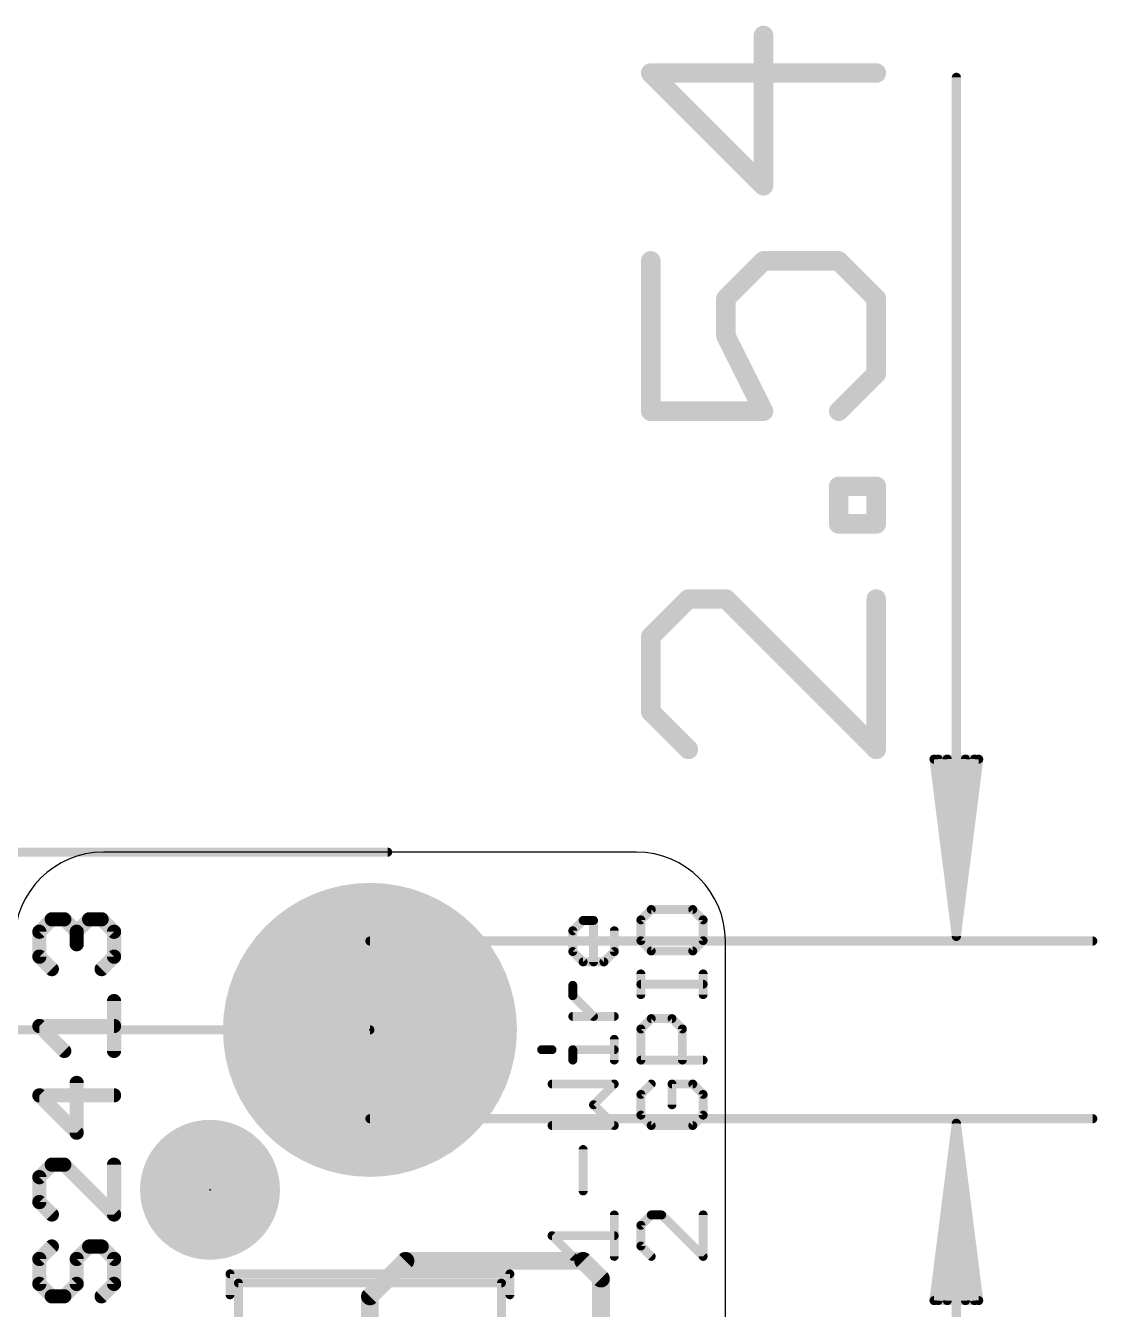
# Model space of a CAD drawing. Extents: x -14.2 to 26.5, y -5.3 to 31.5.
# Drawn here: x 0.16 to 15.48, y 8.71 to 27.06 of the extents above; entities that cross this region are included whole.
import ezdxf

# ---------------------------------------------------------------- set-up
doc = ezdxf.new("R2010")
doc.units = 0
for name, color, linetype in [('1', 12, 'CONTINUOUS'), ('17', 110, 'CONTINUOUS'), ('20', 53, 'CONTINUOUS'), ('21', 40, 'CONTINUOUS'), ('23', 53, 'CONTINUOUS'), ('39', 12, 'CONTINUOUS'), ('40', 132, 'CONTINUOUS'), ('41', 12, 'CONTINUOUS'), ('42', 132, 'CONTINUOUS'), ('47', 253, 'CONTINUOUS'), ('51', 253, 'CONTINUOUS')]:
    doc.layers.add(name, color=color, linetype=linetype)

# ---------------------------------------------------------------- blocks, each defined once
blk = doc.blocks.new('PIE')
at = {"const_width": 0.5}
blk.add_lwpolyline([(0, -0.25, 1), (0, 0.25, 1), (0, -0.25)], format="xyb", dxfattribs=at)
blk = doc.blocks.new('ROUNDP')
at = {"const_width": 0.5}
blk.add_lwpolyline([(0, -0.25, 1), (0, 0.25, 1), (0, -0.25)], format="xyb", dxfattribs=at)

msp = doc.modelspace()

# ---------------------------------------------------------------- linework, layer by layer
at = {"layer": '1', "const_width": 0.254}
for points in [[(5.08, 8.89), (5.588, 9.398)], [(5.588, 9.398), (8.128, 9.398)], [(8.128, 9.398), (8.382, 9.144)], [(8.382, 9.144), (8.382, 5.842)], [(5.08, 7.874), (5.08, 8.89)]]:
    msp.add_lwpolyline(points, dxfattribs=at)
at = {"layer": '1', "const_width": 0.127}
for points in [[(5.588, 9.4615, 1), (5.588, 9.3345)], [(5.6329, 9.3531, 1), (5.5431, 9.4429)], [(8.1729, 9.4429, 1), (8.0831, 9.3531)], [(8.128, 9.3345, 1), (8.128, 9.4615)], [(8.4455, 9.144, 1), (8.3185, 9.144)], [(8.3371, 9.0991, 1), (8.4269, 9.1889)], [(5.1435, 8.89, 1), (5.0165, 8.89)], [(5.0351, 8.9349, 1), (5.1249, 8.8451)]]:
    msp.add_lwpolyline(points, format="xyb", dxfattribs=at)
at = {"layer": '20'}
for p, q in [((8.89, 15.24), (1.27, 15.24)), ((10.16, 1.27), (10.16, 13.97))]:
    msp.add_line(p, q, dxfattribs=at)
for centre, start, end in [((1.27, 13.97), 90, 180), ((8.89, 13.97), 0, 90)]:
    msp.add_arc(centre, 1.27, start, end, dxfattribs=at)
at = {"layer": '21'}
for points, const_width in [([(5.08, 10.7, 1), (5.08, 14.7, 1), (5.08, 10.7)], 0.2032), ([(0.5326, 14.3312, 1), (0.5326, 14.2296)], 0.1016), ([(0.5686, 14.2445, 1), (0.4967, 14.3163)], 0.1016), ([(0.7465, 14.3163, 1), (0.6747, 14.2445)], 0.1016), ([(0.7106, 14.2296, 1), (0.7106, 14.3312)], 0.1016), ([(1.0665, 14.3312, 1), (1.0665, 14.2296)], 0.1016), ([(1.1024, 14.2445, 1), (1.0306, 14.3163)], 0.1016), ([(1.2804, 14.3163, 1), (1.2085, 14.2445)], 0.1016), ([(1.2445, 14.2296, 1), (1.2445, 14.3312)], 0.1016), ([(8.1276, 14.2963, 1), (8.1276, 14.2328)], 0.0635), ([(8.1501, 14.2421, 1), (8.1052, 14.287)], 0.0635), ([(8.3077, 14.2645, 1), (8.2442, 14.2645)], 0.0635), ([(8.2759, 14.2328, 1), (8.2759, 14.2963)], 0.0635), ([(8.9845, 14.2721, 1), (8.921, 14.2721)], 0.0635), ([(8.9303, 14.2946, 1), (8.9752, 14.2497)], 0.0635), ([(9.101, 14.4522, 1), (9.101, 14.3887)], 0.0635), ([(9.1235, 14.398, 1), (9.0786, 14.4429)], 0.0635), ([(9.7167, 14.4429, 1), (9.6718, 14.398)], 0.0635), ([(9.6942, 14.3887, 1), (9.6942, 14.4522)], 0.0635), ([(9.8743, 14.2721, 1), (9.8108, 14.2721)], 0.0635), ([(9.82, 14.2497, 1), (9.865, 14.2946)], 0.0635), ([(0.4055, 14.1024, 1), (0.3039, 14.1024)], 0.1016), ([(0.3188, 14.1384, 1), (0.3906, 14.0665)], 0.1016), ([(0.9393, 14.1024, 1), (0.8377, 14.1024)], 0.1016), ([(0.8526, 14.1384, 1), (0.9245, 14.0665)], 0.1016), ([(0.8526, 14.0665, 1), (0.9245, 14.1384)], 0.1016), ([(1.4732, 14.1024, 1), (1.3716, 14.1024)], 0.1016), ([(1.3865, 14.0665, 1), (1.4583, 14.1384)], 0.1016), ([(8.0111, 14.1162, 1), (7.9476, 14.1162)], 0.0635), ([(7.9569, 14.1387, 1), (8.0018, 14.0938)], 0.0635), ([(8.6043, 14.1162, 1), (8.5407, 14.1162)], 0.0635), ([(0.8377, 13.9245, 1), (0.9393, 13.9245)], 0.1016), ([(8.921, 13.9755, 1), (8.9845, 13.9755)], 0.0635), ([(8.9752, 13.998, 1), (8.9303, 13.9531)], 0.0635), ([(9.8108, 13.9755, 1), (9.8743, 13.9755)], 0.0635), ([(9.865, 13.9531, 1), (9.82, 13.998)], 0.0635), ([(0.3906, 13.7825, 1), (0.3188, 13.7106)], 0.1016), ([(0.3039, 13.7465, 1), (0.4055, 13.7465)], 0.1016), ([(1.3716, 13.7465, 1), (1.4732, 13.7465)], 0.1016), ([(1.4583, 13.7106, 1), (1.3865, 13.7825)], 0.1016), ([(7.9476, 13.8196, 1), (8.0111, 13.8196)], 0.0635), ([(8.0018, 13.8421, 1), (7.9569, 13.7972)], 0.0635), ([(8.5407, 13.8196, 1), (8.6043, 13.8196)], 0.0635), ([(8.595, 13.7972, 1), (8.55, 13.8421)], 0.0635), ([(9.101, 13.859, 1), (9.101, 13.7955)], 0.0635), ([(9.0786, 13.8048, 1), (9.1235, 13.8497)], 0.0635), ([(9.6718, 13.8497, 1), (9.7167, 13.8048)], 0.0635), ([(9.6942, 13.7955, 1), (9.6942, 13.859)], 0.0635), ([(0.4967, 13.5327, 1), (0.5686, 13.6045)], 0.1016), ([(1.2085, 13.6045, 1), (1.2804, 13.5327)], 0.1016), ([(8.1276, 13.7031, 1), (8.1276, 13.6396)], 0.0635), ([(8.1052, 13.6489, 1), (8.1501, 13.6938)], 0.0635), ([(8.2442, 13.6713, 1), (8.3077, 13.6713)], 0.0635), ([(8.4018, 13.6938, 1), (8.4467, 13.6489)], 0.0635), ([(8.4242, 13.6396, 1), (8.4242, 13.7031)], 0.0635), ([(8.0111, 13.3366, 1), (7.9476, 13.3366)], 0.0635), ([(8.9845, 13.5002, 1), (8.921, 13.5002)], 0.0635), ([(8.9527, 13.3836, 1), (8.9527, 13.3201)], 0.0635), ([(9.8743, 13.5002, 1), (9.8108, 13.5002)], 0.0635), ([(9.8425, 13.3201, 1), (9.8425, 13.3836)], 0.0635), ([(1.4732, 13.111, 1), (1.3716, 13.111)], 0.1016), ([(7.9476, 13.1883, 1), (8.0111, 13.1883)], 0.0635), ([(8.0018, 13.2108, 1), (7.9569, 13.1659)], 0.0635), ([(8.921, 13.2036, 1), (8.9845, 13.2036)], 0.0635), ([(9.8108, 13.2036, 1), (9.8743, 13.2036)], 0.0635), ([(0.3906, 12.791, 1), (0.3188, 12.7192)], 0.1016), ([(0.3547, 12.8059, 1), (0.3547, 12.7043)], 0.1016), ([(1.4224, 12.7043, 1), (1.4224, 12.8059)], 0.1016), ([(7.9793, 12.9235, 1), (7.9793, 12.86)], 0.0635), ([(8.2535, 12.8693, 1), (8.2984, 12.9142)], 0.0635), ([(8.5725, 12.86, 1), (8.5725, 12.9235)], 0.0635), ([(9.101, 12.893, 1), (9.101, 12.8295)], 0.0635), ([(9.1235, 12.8388, 1), (9.0786, 12.8837)], 0.0635), ([(9.4201, 12.8837, 1), (9.3752, 12.8388)], 0.0635), ([(9.3976, 12.8295, 1), (9.3976, 12.893)], 0.0635), ([(8.9845, 12.7129, 1), (8.921, 12.7129)], 0.0635), ([(8.9303, 12.7354, 1), (8.9752, 12.6905)], 0.0635), ([(9.5777, 12.7129, 1), (9.5142, 12.7129)], 0.0635), ([(9.5235, 12.6905, 1), (9.5684, 12.7354)], 0.0635), ([(0.6747, 12.3633, 1), (0.7465, 12.4351)], 0.1016), ([(7.5344, 12.4481, 1), (7.5344, 12.3846)], 0.0635), ([(7.6827, 12.3846, 1), (7.6827, 12.4481)], 0.0635), ([(7.9793, 12.4481, 1), (7.9793, 12.3846)], 0.0635), ([(8.0111, 12.4163, 1), (7.9476, 12.4163)], 0.0635), ([(8.6043, 12.5646, 1), (8.5407, 12.5646)], 0.0635), ([(8.5725, 12.3846, 1), (8.5725, 12.4481)], 0.0635), ([(1.3716, 12.3992, 1), (1.4732, 12.3992)], 0.1016), ([(7.9476, 12.2681, 1), (8.0111, 12.2681)], 0.0635), ([(8.5407, 12.2681, 1), (8.6043, 12.2681)], 0.0635), ([(8.9527, 12.2998, 1), (8.9527, 12.2363)], 0.0635), ([(8.921, 12.2681, 1), (8.9845, 12.2681)], 0.0635), ([(9.5142, 12.2681, 1), (9.5777, 12.2681)], 0.0635), ([(9.8425, 12.2363, 1), (9.8425, 12.2998)], 0.0635), ([(0.9393, 11.9416, 1), (0.8377, 11.9416)], 0.1016), ([(7.6827, 11.9575, 1), (7.6827, 11.894)], 0.0635), ([(8.595, 11.9033, 1), (8.55, 11.9482)], 0.0635), ([(8.5725, 11.894, 1), (8.5725, 11.9575)], 0.0635), ([(9.1235, 11.9033, 1), (9.0786, 11.9482)], 0.0635), ([(9.3976, 11.9575, 1), (9.3976, 11.894)], 0.0635), ([(9.4294, 11.9257, 1), (9.3659, 11.9257)], 0.0635), ([(9.7167, 11.9482, 1), (9.6718, 11.9033)], 0.0635), ([(9.6942, 11.894, 1), (9.6942, 11.9575)], 0.0635), ([(0.3906, 11.7996, 1), (0.3188, 11.7277)], 0.1016), ([(0.3547, 11.8144, 1), (0.3547, 11.7128)], 0.1016), ([(1.4224, 11.7128, 1), (1.4224, 11.8144)], 0.1016), ([(8.9845, 11.7774, 1), (8.921, 11.7774)], 0.0635), ([(8.9303, 11.7999, 1), (8.9752, 11.755)], 0.0635), ([(9.8743, 11.7774, 1), (9.8108, 11.7774)], 0.0635), ([(9.82, 11.755, 1), (9.865, 11.7999)], 0.0635), ([(8.2984, 11.6516, 1), (8.2535, 11.6067)], 0.0635), ([(8.2535, 11.6516, 1), (8.2984, 11.6067)], 0.0635), ([(9.3659, 11.6291, 1), (9.4294, 11.6291)], 0.0635), ([(7.6827, 11.3643, 1), (7.6827, 11.3008)], 0.0635), ([(8.55, 11.3101, 1), (8.595, 11.355)], 0.0635), ([(8.5725, 11.3008, 1), (8.5725, 11.3643)], 0.0635), ([(8.921, 11.4808, 1), (8.9845, 11.4808)], 0.0635), ([(8.9752, 11.5033, 1), (8.9303, 11.4584)], 0.0635), ([(9.101, 11.3643, 1), (9.101, 11.3008)], 0.0635), ([(9.0786, 11.3101, 1), (9.1235, 11.355)], 0.0635), ([(9.6718, 11.355, 1), (9.7167, 11.3101)], 0.0635), ([(9.6942, 11.3008, 1), (9.6942, 11.3643)], 0.0635), ([(9.8108, 11.4808, 1), (9.8743, 11.4808)], 0.0635), ([(9.865, 11.4584, 1), (9.82, 11.5033)], 0.0635), ([(0.8377, 11.2298, 1), (0.9393, 11.2298)], 0.1016), ([(0.8526, 11.1939, 1), (0.9245, 11.2657)], 0.1016), ([(8.1594, 10.9902, 1), (8.0959, 10.9902)], 0.0635), ([(0.5326, 10.823, 1), (0.5326, 10.7214)], 0.1016), ([(0.5686, 10.7363, 1), (0.4967, 10.8081)], 0.1016), ([(0.7465, 10.8081, 1), (0.6747, 10.7363)], 0.1016), ([(0.7106, 10.7214, 1), (0.7106, 10.823)], 0.1016), ([(1.4732, 10.7722, 1), (1.3716, 10.7722)], 0.1016), ([(0.4055, 10.5943, 1), (0.3039, 10.5943)], 0.1016), ([(0.3188, 10.6302, 1), (0.3906, 10.5583)], 0.1016), ([(0.3906, 10.2743, 1), (0.3188, 10.2024)], 0.1016), ([(0.3039, 10.2383, 1), (0.4055, 10.2383)], 0.1016), ([(8.0959, 10.397, 1), (8.1594, 10.397)], 0.0635), ([(0.4967, 10.0245, 1), (0.5686, 10.0963)], 0.1016), ([(1.3716, 10.0604, 1), (1.4732, 10.0604)], 0.1016), ([(1.3865, 10.0245, 1), (1.4583, 10.0963)], 0.1016), ([(8.6043, 10.0547, 1), (8.5407, 10.0547)], 0.0635), ([(9.101, 10.0864, 1), (9.101, 10.0229)], 0.0635), ([(9.1235, 10.0322, 1), (9.0786, 10.0771)], 0.0635), ([(9.2718, 10.0771, 1), (9.2269, 10.0322)], 0.0635), ([(9.2493, 10.0229, 1), (9.2493, 10.0864)], 0.0635), ([(9.8743, 10.0547, 1), (9.8108, 10.0547)], 0.0635), ([(8.9845, 9.9064, 1), (8.921, 9.9064)], 0.0635), ([(8.9303, 9.9288, 1), (8.9752, 9.8839)], 0.0635), ([(7.6827, 9.7898, 1), (7.6827, 9.7263)], 0.0635), ([(7.7052, 9.7805, 1), (7.6603, 9.7356)], 0.0635), ([(8.5725, 9.7263, 1), (8.5725, 9.7898)], 0.0635), ([(0.5686, 9.5669, 1), (0.4967, 9.6387)], 0.1016), ([(1.0665, 9.6536, 1), (1.0665, 9.552)], 0.1016), ([(1.1024, 9.5669, 1), (1.0306, 9.6387)], 0.1016), ([(1.2804, 9.6387, 1), (1.2085, 9.5669)], 0.1016), ([(1.2445, 9.552, 1), (1.2445, 9.6536)], 0.1016), ([(8.921, 9.6098, 1), (8.9845, 9.6098)], 0.0635), ([(8.9752, 9.6322, 1), (8.9303, 9.5873)], 0.0635), ([(0.4055, 9.4249, 1), (0.3039, 9.4249)], 0.1016), ([(0.3188, 9.4608, 1), (0.3906, 9.3889)], 0.1016), ([(0.9393, 9.4249, 1), (0.8377, 9.4249)], 0.1016), ([(0.8526, 9.4608, 1), (0.9245, 9.3889)], 0.1016), ([(1.4732, 9.4249, 1), (1.3716, 9.4249)], 0.1016), ([(1.3865, 9.3889, 1), (1.4583, 9.4608)], 0.1016), ([(7.9569, 9.439, 1), (8.0018, 9.484)], 0.0635), ([(8.5407, 9.4615, 1), (8.6043, 9.4615)], 0.0635), ([(9.0786, 9.439, 1), (9.1235, 9.484)], 0.0635), ([(9.8108, 9.4615, 1), (9.8743, 9.4615)], 0.0635), ([(9.82, 9.439, 1), (9.865, 9.484)], 0.0635), ([(3.08, 9.2438, 1), (3.08, 9.1802)], 0.0635), ([(3.1118, 9.212, 1), (3.0482, 9.212)], 0.0635), ([(7.1117, 9.212, 1), (7.0483, 9.212)], 0.0635), ([(7.08, 9.1802, 1), (7.08, 9.2438)], 0.0635), ([(0.3906, 9.1049, 1), (0.3188, 9.033)], 0.1016), ([(0.3039, 9.0689, 1), (0.4055, 9.0689)], 0.1016), ([(0.5326, 8.9418, 1), (0.5326, 8.8402)], 0.1016), ([(0.7106, 8.8402, 1), (0.7106, 8.9418)], 0.1016), ([(0.8377, 9.0689, 1), (0.9393, 9.0689)], 0.1016), ([(0.9245, 9.033, 1), (0.8526, 9.1049)], 0.1016), ([(1.3716, 9.0689, 1), (1.4732, 9.0689)], 0.1016), ([(1.4583, 9.033, 1), (1.3865, 9.1049)], 0.1016), ([(0.4967, 8.8551, 1), (0.5686, 8.9269)], 0.1016), ([(0.6747, 8.9269, 1), (0.7465, 8.8551)], 0.1016), ([(1.2085, 8.9269, 1), (1.2804, 8.8551)], 0.1016), ([(3.0482, 8.912, 1), (3.1118, 8.912)], 0.0635), ([(7.0483, 8.912, 1), (7.1117, 8.912)], 0.0635)]:
    msp.add_lwpolyline(points, format="xyb", dxfattribs=dict(at, const_width=const_width))
for points, const_width in [([(0.3547, 14.1024), (0.5326, 14.2804)], 0.2032), ([(0.5326, 14.2804), (0.7106, 14.2804)], 0.2032), ([(0.7106, 14.2804), (0.8885, 14.1024)], 0.2032), ([(0.8885, 14.1024), (1.0665, 14.2804)], 0.2032), ([(1.0665, 14.2804), (1.2445, 14.2804)], 0.2032), ([(1.2445, 14.2804), (1.4224, 14.1024)], 0.2032), ([(7.9793, 14.1162), (8.1276, 14.2645)], 0.127), ([(8.1276, 14.2645), (8.2759, 14.2645)], 0.127), ([(8.2759, 14.2645), (8.2759, 13.6713)], 0.127), ([(9.101, 14.4204), (8.9527, 14.2721)], 0.127), ([(8.9527, 14.2721), (8.9527, 13.9755)], 0.127), ([(9.6942, 14.4204), (9.101, 14.4204)], 0.127), ([(9.8425, 14.2721), (9.6942, 14.4204)], 0.127), ([(9.8425, 13.9755), (9.8425, 14.2721)], 0.127), ([(0.3547, 13.7465), (0.3547, 14.1024)], 0.2032), ([(0.8885, 14.1024), (0.8885, 13.9245)], 0.2032), ([(1.4224, 14.1024), (1.4224, 13.7465)], 0.2032), ([(7.9793, 13.8196), (7.9793, 14.1162)], 0.127), ([(8.5725, 14.1162), (8.5725, 13.8196)], 0.127), ([(8.9527, 13.9755), (9.101, 13.8273)], 0.127), ([(9.6942, 13.8273), (9.8425, 13.9755)], 0.127), ([(0.5326, 13.5686), (0.3547, 13.7465)], 0.2032), ([(1.4224, 13.7465), (1.2445, 13.5686)], 0.2032), ([(8.1276, 13.6713), (7.9793, 13.8196)], 0.127), ([(8.5725, 13.8196), (8.4242, 13.6713)], 0.127), ([(9.101, 13.8273), (9.6942, 13.8273)], 0.127), ([(8.4242, 13.6713), (8.1276, 13.6713)], 0.127), ([(7.9793, 13.1883), (7.9793, 13.3366)], 0.127), ([(8.9527, 13.2036), (8.9527, 13.5002)], 0.127), ([(9.8425, 13.3519), (8.9527, 13.3519)], 0.127), ([(9.8425, 13.2036), (9.8425, 13.5002)], 0.127), ([(1.4224, 12.3992), (1.4224, 13.111)], 0.2032), ([(8.2759, 12.8917), (7.9793, 13.1883)], 0.127), ([(0.7106, 12.3992), (0.3547, 12.7551)], 0.2032), ([(0.3547, 12.7551), (1.4224, 12.7551)], 0.2032), ([(8.5725, 12.8917), (7.9793, 12.8917)], 0.127), ([(8.9527, 12.7129), (9.101, 12.8612)], 0.127), ([(9.101, 12.8612), (9.3976, 12.8612)], 0.127), ([(9.3976, 12.8612), (9.5459, 12.7129)], 0.127), ([(8.9527, 12.2681), (8.9527, 12.7129)], 0.127), ([(9.5459, 12.7129), (9.5459, 12.2681)], 0.127), ([(7.5344, 12.4163), (7.6827, 12.4163)], 0.127), ([(7.9793, 12.2681), (7.9793, 12.4163)], 0.127), ([(7.9793, 12.4163), (8.5725, 12.4163)], 0.127), ([(8.5725, 12.2681), (8.5725, 12.5646)], 0.127), ([(9.8425, 12.2681), (8.9527, 12.2681)], 0.127), ([(0.8885, 11.2298), (0.8885, 11.9416)], 0.2032), ([(8.5725, 11.9257), (7.6827, 11.9257)], 0.127), ([(8.2759, 11.6291), (8.5725, 11.9257)], 0.127), ([(9.101, 11.9257), (8.9527, 11.7774)], 0.127), ([(9.6942, 11.9257), (9.3976, 11.9257)], 0.127), ([(9.3976, 11.9257), (9.3976, 11.6291)], 0.127), ([(9.8425, 11.7774), (9.6942, 11.9257)], 0.127), ([(1.4224, 11.7636), (0.3547, 11.7636)], 0.2032), ([(0.3547, 11.7636), (0.8885, 11.2298)], 0.2032), ([(8.9527, 11.7774), (8.9527, 11.4808)], 0.127), ([(9.8425, 11.4808), (9.8425, 11.7774)], 0.127), ([(8.5725, 11.3325), (8.2759, 11.6291)], 0.127), ([(7.6827, 11.3325), (8.5725, 11.3325)], 0.127), ([(8.9527, 11.4808), (9.101, 11.3325)], 0.127), ([(9.101, 11.3325), (9.6942, 11.3325)], 0.127), ([(9.6942, 11.3325), (9.8425, 11.4808)], 0.127), ([(8.1276, 10.397), (8.1276, 10.9902)], 0.127), ([(0.5326, 10.7722), (0.3547, 10.5943)], 0.2032), ([(0.7106, 10.7722), (0.5326, 10.7722)], 0.2032), ([(1.4224, 10.0604), (0.7106, 10.7722)], 0.2032), ([(1.4224, 10.7722), (1.4224, 10.0604)], 0.2032), ([(0.3547, 10.5943), (0.3547, 10.2383)], 0.2032), ([(0.3547, 10.2383), (0.5326, 10.0604)], 0.2032), ([(8.5725, 9.4615), (8.5725, 10.0547)], 0.127), ([(9.101, 10.0547), (8.9527, 9.9064)], 0.127), ([(9.2493, 10.0547), (9.101, 10.0547)], 0.127), ([(9.8425, 9.4615), (9.2493, 10.0547)], 0.127), ([(9.8425, 10.0547), (9.8425, 9.4615)], 0.127), ([(8.9527, 9.9064), (8.9527, 9.6098)], 0.127), ([(7.9793, 9.4615), (7.6827, 9.7581)], 0.127), ([(7.6827, 9.7581), (8.5725, 9.7581)], 0.127), ([(0.5326, 9.6028), (0.3547, 9.4249)], 0.2032), ([(0.8885, 9.4249), (1.0665, 9.6028)], 0.2032), ([(1.0665, 9.6028), (1.2445, 9.6028)], 0.2032), ([(1.2445, 9.6028), (1.4224, 9.4249)], 0.2032), ([(8.9527, 9.6098), (9.101, 9.4615)], 0.127), ([(0.3547, 9.4249), (0.3547, 9.0689)], 0.2032), ([(0.8885, 9.0689), (0.8885, 9.4249)], 0.2032), ([(1.4224, 9.4249), (1.4224, 9.0689)], 0.2032), ([(7.08, 9.212), (3.08, 9.212)], 0.127), ([(3.08, 9.212), (3.08, 8.912)], 0.127), ([(7.08, 8.912), (7.08, 9.212)], 0.127), ([(0.3547, 9.0689), (0.5326, 8.891)], 0.2032), ([(0.5326, 8.891), (0.7106, 8.891)], 0.2032), ([(0.7106, 8.891), (0.8885, 9.0689)], 0.2032), ([(1.4224, 9.0689), (1.2445, 8.891)], 0.2032)]:
    msp.add_lwpolyline(points, dxfattribs=dict(at, const_width=const_width))
at = {"layer": '23'}
for p in [(5.08, 12.7), (2.794, 10.414)]:
    msp.add_point(p, dxfattribs=at)
at = {"layer": '39'}
for points, const_width in [([(5.08, 11.7, 1), (5.08, 13.7, 1), (5.08, 11.7)], 2.032), ([(2.794, 11.164, 0.4142), (2.044, 10.414)], 0.5), ([(3.544, 10.414, 0.4142), (2.794, 11.164)], 0.5), ([(2.794, 11.289, 1), (2.794, 11.039)], 0.25), ([(2.794, 11.039, 1), (2.794, 11.289)], 0.25), ([(2.044, 10.414, 0.4142), (2.794, 9.664)], 0.5), ([(2.169, 10.414, 1), (1.919, 10.414)], 0.25), ([(2.794, 9.664, 0.4142), (3.544, 10.414)], 0.5), ([(3.669, 10.414, 1), (3.419, 10.414)], 0.25), ([(1.919, 10.414, 1), (2.169, 10.414)], 0.25), ([(3.419, 10.414, 1), (3.669, 10.414)], 0.25), ([(2.794, 9.789, 1), (2.794, 9.539)], 0.25), ([(2.794, 9.539, 1), (2.794, 9.789)], 0.25)]:
    msp.add_lwpolyline(points, format="xyb", dxfattribs=dict(at, const_width=const_width))
at = {"layer": '40', "const_width": 2.032}
msp.add_lwpolyline([(5.08, 11.7, 1), (5.08, 13.7, 1), (5.08, 11.7)], format="xyb", dxfattribs=at)
at = {"layer": '41'}
for points, const_width in [([(5.08, 11.7, 1), (5.08, 13.7, 1), (5.08, 11.7)], 2.032), ([(2.794, 11.164, 0.4142), (2.044, 10.414)], 0.5), ([(3.544, 10.414, 0.4142), (2.794, 11.164)], 0.5), ([(2.794, 11.289, 1), (2.794, 11.039)], 0.25), ([(2.794, 11.039, 1), (2.794, 11.289)], 0.25), ([(2.044, 10.414, 0.4142), (2.794, 9.664)], 0.5), ([(2.169, 10.414, 1), (1.919, 10.414)], 0.25), ([(2.794, 9.664, 0.4142), (3.544, 10.414)], 0.5), ([(3.669, 10.414, 1), (3.419, 10.414)], 0.25), ([(1.919, 10.414, 1), (2.169, 10.414)], 0.25), ([(3.419, 10.414, 1), (3.669, 10.414)], 0.25), ([(2.794, 9.789, 1), (2.794, 9.539)], 0.25), ([(2.794, 9.539, 1), (2.794, 9.789)], 0.25)]:
    msp.add_lwpolyline(points, format="xyb", dxfattribs=dict(at, const_width=const_width))
at = {"layer": '42', "const_width": 2.032}
msp.add_lwpolyline([(5.08, 11.7, 1), (5.08, 13.7, 1), (5.08, 11.7)], format="xyb", dxfattribs=at)
at = {"layer": '47'}
for points, const_width in [([(10.7056, 24.7666), (10.7056, 26.9155)], 0.2794), ([(12.3173, 26.3783), (9.0939, 26.3783)], 0.2794), ([(9.0939, 26.3783), (10.7056, 24.7666)], 0.2794), ([(13.462, 14.035), (13.462, 26.3171)], 0.13), ([(9.0939, 23.6927), (9.0939, 21.5438)], 0.2794), ([(10.1684, 23.1555), (10.7056, 23.6927)], 0.2794), ([(10.7056, 23.6927), (11.7801, 23.6927)], 0.2794), ([(11.7801, 23.6927), (12.3173, 23.1555)], 0.2794), ([(10.1684, 22.6183), (10.1684, 23.1555)], 0.2794), ([(12.3173, 23.1555), (12.3173, 22.0811)], 0.2794), ([(10.7056, 21.5438), (10.1684, 22.6183)], 0.2794), ([(12.3173, 22.0811), (11.7801, 21.5438)], 0.2794), ([(9.0939, 21.5438), (10.7056, 21.5438)], 0.2794), ([(11.7801, 19.9325), (11.7801, 20.4697)], 0.2794), ([(11.7801, 20.4697), (12.3173, 20.4697)], 0.2794), ([(12.3173, 20.4697), (12.3173, 19.9325)], 0.2794), ([(12.3173, 19.9325), (11.7801, 19.9325)], 0.2794), ([(9.6312, 18.8586), (9.0939, 18.3214)], 0.2794), ([(10.1684, 18.8586), (9.6312, 18.8586)], 0.2794), ([(12.3173, 16.7097), (10.1684, 18.8586)], 0.2794), ([(12.3173, 18.8586), (12.3173, 16.7097)], 0.2794), ([(9.0939, 18.3214), (9.0939, 17.2469)], 0.2794), ([(9.0939, 17.2469), (9.6312, 16.7097)], 0.2794), ([(13.462, 14.035), (13.1428, 16.57)], 0.13), ([(13.1428, 16.57), (13.7812, 16.57)], 0.13), ([(13.462, 14.035), (13.202, 16.57)], 0.13), ([(13.462, 14.035), (13.332, 16.57)], 0.13), ([(13.7812, 16.57), (13.462, 14.035)], 0.13), ([(13.592, 16.57), (13.462, 14.035)], 0.13), ([(13.722, 16.57), (13.462, 14.035)], 0.13), ([(5.334, 15.24), (-11.602, 15.24)], 0.13), ([(5.08, 13.97), (15.412, 13.97)], 0.13), ([(5.08, 12.7), (-4.744, 12.7)], 0.13), ([(5.08, 11.43), (15.412, 11.43)], 0.13), ([(13.462, 11.365), (13.1428, 8.83)], 0.13), ([(13.462, 11.365), (13.202, 8.83)], 0.13), ([(13.462, 11.365), (13.332, 8.83)], 0.13), ([(13.462, 11.365), (13.462, 6.23)], 0.13), ([(13.7812, 8.83), (13.462, 11.365)], 0.13), ([(13.592, 8.83), (13.462, 11.365)], 0.13), ([(13.722, 8.83), (13.462, 11.365)], 0.13), ([(13.1428, 8.83), (13.7812, 8.83)], 0.13)]:
    msp.add_lwpolyline(points, dxfattribs=dict(at, const_width=const_width))
for points, const_width in [([(10.7755, 26.9155, 1), (10.6358, 26.9155)], 0.1397), ([(9.0939, 26.4481, 1), (9.0939, 26.3084)], 0.1397), ([(9.1433, 26.4276, 1), (9.0446, 26.3289)], 0.1397), ([(12.3173, 26.3084, 1), (12.3173, 26.4481)], 0.1397), ([(13.4945, 26.3171, 1), (13.4295, 26.3171)], 0.065), ([(10.6358, 24.7666, 1), (10.7755, 24.7666)], 0.1397), ([(10.6562, 24.7172, 1), (10.755, 24.816)], 0.1397), ([(9.1638, 23.6927, 1), (9.0241, 23.6927)], 0.1397), ([(10.7056, 23.7626, 1), (10.7056, 23.6229)], 0.1397), ([(10.755, 23.6433, 1), (10.6562, 23.7421)], 0.1397), ([(11.8295, 23.7421, 1), (11.7307, 23.6433)], 0.1397), ([(11.7801, 23.6229, 1), (11.7801, 23.7626)], 0.1397), ([(10.2382, 23.1555, 1), (10.0985, 23.1555)], 0.1397), ([(10.119, 23.2049, 1), (10.2178, 23.1061)], 0.1397), ([(12.3872, 23.1555, 1), (12.2475, 23.1555)], 0.1397), ([(12.2679, 23.1061, 1), (12.3667, 23.2049)], 0.1397), ([(10.2309, 22.6495, 1), (10.1059, 22.587)], 0.1397), ([(10.0985, 22.6183, 1), (10.2382, 22.6183)], 0.1397), ([(12.3667, 22.0317, 1), (12.2679, 22.1304)], 0.1397), ([(12.2475, 22.0811, 1), (12.3872, 22.0811)], 0.1397), ([(9.0939, 21.6137, 1), (9.0939, 21.474)], 0.1397), ([(10.7056, 21.474, 1), (10.7056, 21.6137)], 0.1397), ([(11.7307, 21.5932, 1), (11.8295, 21.4944)], 0.1397), ([(9.0241, 21.5438, 1), (9.1638, 21.5438)], 0.1397), ([(10.6431, 21.5126, 1), (10.7681, 21.5751)], 0.1397), ([(11.8499, 20.4697, 1), (11.7102, 20.4697)], 0.1397), ([(11.7801, 20.5395, 1), (11.7801, 20.3998)], 0.1397), ([(12.3872, 20.4697, 1), (12.2475, 20.4697)], 0.1397), ([(12.3173, 20.3998, 1), (12.3173, 20.5395)], 0.1397), ([(11.7102, 19.9325, 1), (11.8499, 19.9325)], 0.1397), ([(11.7801, 20.0023, 1), (11.7801, 19.8626)], 0.1397), ([(12.2475, 19.9325, 1), (12.3872, 19.9325)], 0.1397), ([(12.3173, 19.8626, 1), (12.3173, 20.0023)], 0.1397), ([(9.6312, 18.9285, 1), (9.6312, 18.7888)], 0.1397), ([(9.6806, 18.8092, 1), (9.5818, 18.908)], 0.1397), ([(10.2178, 18.908, 1), (10.119, 18.8092)], 0.1397), ([(10.1684, 18.7888, 1), (10.1684, 18.9285)], 0.1397), ([(12.3872, 18.8586, 1), (12.2475, 18.8586)], 0.1397), ([(9.1638, 18.3214, 1), (9.0241, 18.3214)], 0.1397), ([(9.0446, 18.3708, 1), (9.1433, 18.272)], 0.1397), ([(9.1433, 17.2963, 1), (9.0446, 17.1975)], 0.1397), ([(9.0241, 17.2469, 1), (9.1638, 17.2469)], 0.1397), ([(9.5818, 16.6603, 1), (9.6806, 16.7591)], 0.1397), ([(12.2475, 16.7097, 1), (12.3872, 16.7097)], 0.1397), ([(12.2679, 16.6603, 1), (12.3667, 16.7591)], 0.1397), ([(13.175, 16.5741, 1), (13.1105, 16.5659)], 0.065), ([(13.1428, 16.6025, 1), (13.1428, 16.5375)], 0.065), ([(13.2343, 16.5733, 1), (13.1697, 16.5667)], 0.065), ([(13.3645, 16.5717, 1), (13.2995, 16.5683)], 0.065), ([(13.6245, 16.5683, 1), (13.5595, 16.5717)], 0.065), ([(13.7543, 16.5667, 1), (13.6897, 16.5733)], 0.065), ([(13.8135, 16.5659, 1), (13.749, 16.5741)], 0.065), ([(13.7812, 16.5375, 1), (13.7812, 16.6025)], 0.065), ([(5.334, 15.2075, 1), (5.334, 15.2725)], 0.065), ([(5.08, 14.0025, 1), (5.08, 13.9375)], 0.065), ([(13.4298, 14.0391, 1), (13.4942, 14.0309)], 0.065), ([(13.4297, 14.0383, 1), (13.4943, 14.0317)], 0.065), ([(13.4295, 14.0333, 1), (13.4945, 14.0367)], 0.065), ([(13.4295, 14.0367, 1), (13.4945, 14.0333)], 0.065), ([(13.4295, 14.035, 1), (13.4945, 14.035)], 0.065), ([(13.4297, 14.0317, 1), (13.4943, 14.0383)], 0.065), ([(13.4298, 14.0309, 1), (13.4942, 14.0391)], 0.065), ([(15.412, 13.9375, 1), (15.412, 14.0025)], 0.065), ([(5.08, 12.6675, 1), (5.08, 12.7325)], 0.065), ([(5.08, 11.4625, 1), (5.08, 11.3975)], 0.065), ([(13.4945, 11.365, 1), (13.4295, 11.365)], 0.065), ([(13.4942, 11.3691, 1), (13.4298, 11.3609)], 0.065), ([(13.4945, 11.3633, 1), (13.4295, 11.3667)], 0.065), ([(13.4945, 11.3667, 1), (13.4295, 11.3633)], 0.065), ([(13.4943, 11.3683, 1), (13.4297, 11.3617)], 0.065), ([(13.4943, 11.3617, 1), (13.4297, 11.3683)], 0.065), ([(13.4942, 11.3609, 1), (13.4298, 11.3691)], 0.065), ([(15.412, 11.3975, 1), (15.412, 11.4625)], 0.065), ([(13.1105, 8.8341, 1), (13.175, 8.8259)], 0.065), ([(13.1428, 8.8625, 1), (13.1428, 8.7975)], 0.065), ([(13.1697, 8.8333, 1), (13.2343, 8.8267)], 0.065), ([(13.2995, 8.8317, 1), (13.3645, 8.8283)], 0.065), ([(13.5595, 8.8283, 1), (13.6245, 8.8317)], 0.065), ([(13.6897, 8.8267, 1), (13.7543, 8.8333)], 0.065), ([(13.749, 8.8259, 1), (13.8135, 8.8341)], 0.065), ([(13.7812, 8.7975, 1), (13.7812, 8.8625)], 0.065)]:
    msp.add_lwpolyline(points, format="xyb", dxfattribs=dict(at, const_width=const_width))
at = {"layer": '51', "const_width": 0.127}
for points in [[(3.2, 5.142), (3.2, 9.082)], [(3.2, 9.082), (6.96, 9.082)], [(6.96, 9.082), (6.96, 5.142)]]:
    msp.add_lwpolyline(points, dxfattribs=at)
at = {"layer": '51', "const_width": 0.0635}
for points in [[(3.2, 9.1138, 1), (3.2, 9.0503)], [(3.2318, 9.082, 1), (3.1683, 9.082)], [(6.9917, 9.082, 1), (6.9283, 9.082)], [(6.96, 9.0503, 1), (6.96, 9.1138)]]:
    msp.add_lwpolyline(points, format="xyb", dxfattribs=at)

# ---------------------------------------------------------------- block references
at = {"layer": '1'}
msp.add_blockref('PIE', (2.794, 10.414), dxfattribs=at)
at = {"layer": '17', "xscale": 3.516, "yscale": 3.516}
msp.add_blockref('ROUNDP', (5.08, 12.7), dxfattribs=at)
msp.add_blockref('ROUNDP', (5.08, 12.7), dxfattribs=at)

doc.saveas('drawing.dxf')
